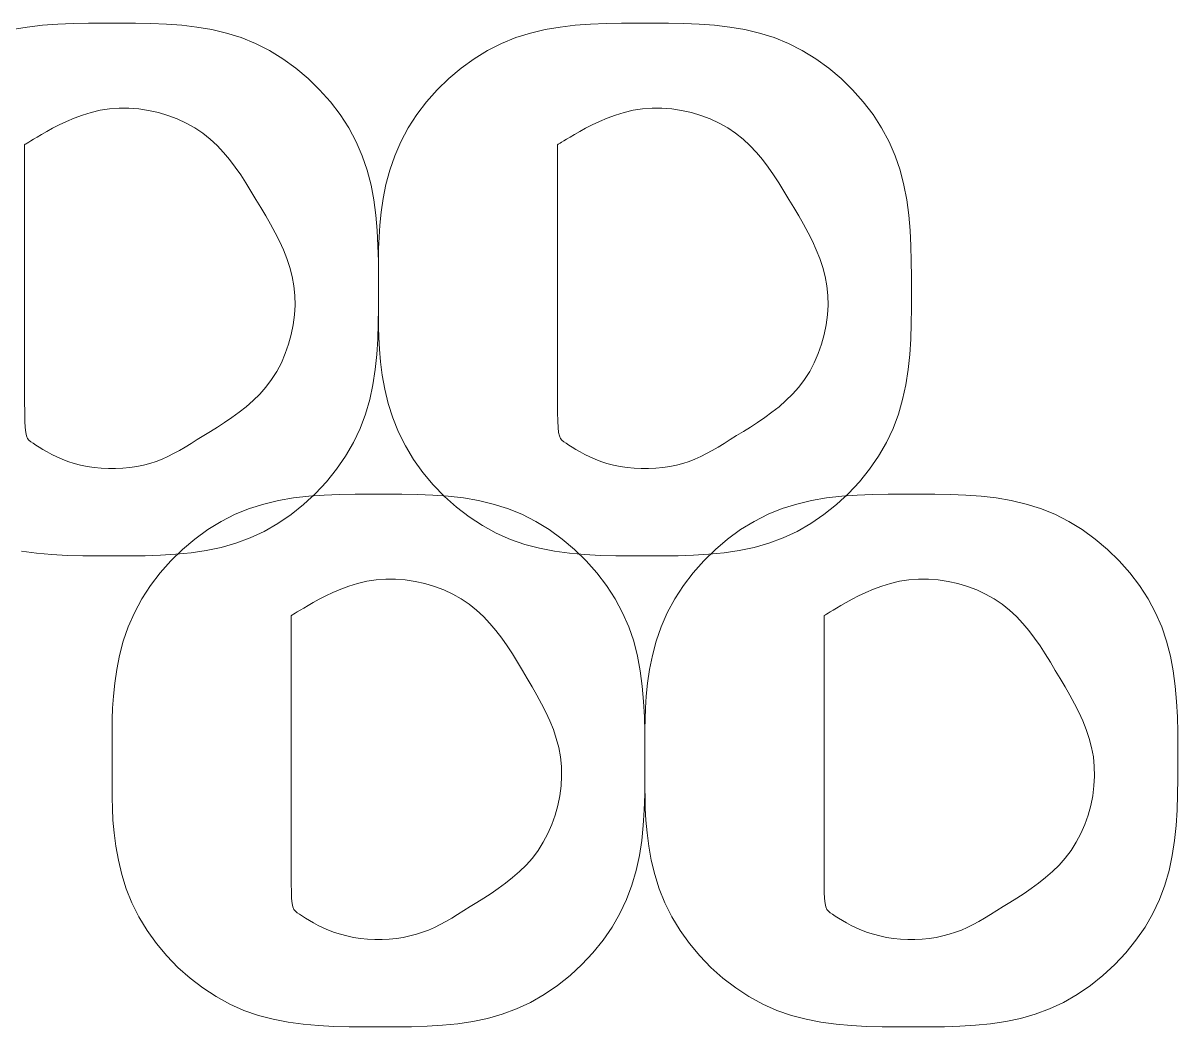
# Model space of a CAD drawing. Header units: millimetres. Extents: x -413 to -167, y -330 to -180.
# Drawn here: x -239.6 to -170.8, y -241.9 to -182.2 of the extents above; entities that cross this region are included whole.
import ezdxf

# ---------------------------------------------------------------- set-up
doc = ezdxf.new("R2010")
doc.units = ezdxf.units.MM
doc.layers.add('CUT', color=7, linetype='CONTINUOUS')
doc.layers.add('ENGRAVE', color=7, linetype='CONTINUOUS')

msp = doc.modelspace()

# ---------------------------------------------------------------- linework, layer by layer
at = {"layer": 'CUT', "color": 7, "linetype": 'CONTINUOUS', "lineweight": 0}
for p, q in [((-236.598, -182.192), (-237.518, -182.23)), ((-235.674, -182.175), (-236.598, -182.192)), ((-234.747, -182.17), (-235.674, -182.175)), ((-233.818, -182.17), (-234.747, -182.17)), ((-232.891, -182.175), (-233.818, -182.17)), ((-231.966, -182.192), (-232.891, -182.175)), ((-231.047, -182.23), (-231.966, -182.192)), ((-204.868, -182.192), (-205.787, -182.23)), ((-203.943, -182.175), (-204.868, -182.192)), ((-203.016, -182.17), (-203.943, -182.175)), ((-202.087, -182.17), (-203.016, -182.17)), ((-201.16, -182.175), (-202.087, -182.17)), ((-200.236, -182.192), (-201.16, -182.175)), ((-199.316, -182.23), (-200.236, -182.192)), ((-239.334, -182.404), (-240.227, -182.557)), ((-238.43, -182.298), (-239.334, -182.404)), ((-237.518, -182.23), (-238.43, -182.298)), ((-230.134, -182.298), (-231.047, -182.23)), ((-229.231, -182.404), (-230.134, -182.298)), ((-228.338, -182.557), (-229.231, -182.404)), ((-227.458, -182.764), (-228.338, -182.557)), ((-226.593, -183.035), (-227.458, -182.764)), ((-209.376, -182.764), (-210.241, -183.035)), ((-208.496, -182.557), (-209.376, -182.764)), ((-207.603, -182.404), (-208.496, -182.557)), ((-206.7, -182.298), (-207.603, -182.404)), ((-205.787, -182.23), (-206.7, -182.298)), ((-198.404, -182.298), (-199.316, -182.23)), ((-197.5, -182.404), (-198.404, -182.298)), ((-196.607, -182.557), (-197.5, -182.404)), ((-195.727, -182.764), (-196.607, -182.557)), ((-194.862, -183.035), (-195.727, -182.764)), ((-225.744, -183.377), (-226.593, -183.035)), ((-224.915, -183.797), (-225.744, -183.377)), ((-211.09, -183.377), (-211.919, -183.797)), ((-210.241, -183.035), (-211.09, -183.377)), ((-194.013, -183.377), (-194.862, -183.035)), ((-193.185, -183.797), (-194.013, -183.377)), ((-224.112, -184.29), (-224.915, -183.797)), ((-211.919, -183.797), (-212.722, -184.29)), ((-192.381, -184.29), (-193.185, -183.797)), ((-223.341, -184.849), (-224.112, -184.29)), ((-222.608, -185.468), (-223.341, -184.849)), ((-213.493, -184.849), (-214.226, -185.468)), ((-212.722, -184.29), (-213.493, -184.849)), ((-191.61, -184.849), (-192.381, -184.29)), ((-190.877, -185.468), (-191.61, -184.849)), ((-221.92, -186.141), (-222.608, -185.468)), ((-214.226, -185.468), (-214.914, -186.141)), ((-190.189, -186.141), (-190.877, -185.468)), ((-221.284, -186.86), (-221.92, -186.141)), ((-214.914, -186.141), (-215.55, -186.86)), ((-189.553, -186.86), (-190.189, -186.141)), ((-220.705, -187.62), (-221.284, -186.86)), ((-215.55, -186.86), (-216.129, -187.62)), ((-188.974, -187.62), (-189.553, -186.86)), ((-220.191, -188.414), (-220.705, -187.62)), ((-216.129, -187.62), (-216.643, -188.414)), ((-188.46, -188.414), (-188.974, -187.62)), ((-219.748, -189.236), (-220.191, -188.414)), ((-216.643, -188.414), (-217.086, -189.236)), ((-188.017, -189.236), (-188.46, -188.414)), ((-219.381, -190.078), (-219.748, -189.236)), ((-217.086, -189.236), (-217.453, -190.078)), ((-187.65, -190.078), (-188.017, -189.236)), ((-219.089, -190.938), (-219.381, -190.078)), ((-217.453, -190.078), (-217.745, -190.931)), ((-187.358, -190.938), (-187.65, -190.078)), ((-218.862, -191.814), (-219.089, -190.938)), ((-217.745, -190.931), (-217.972, -191.783)), ((-187.132, -191.814), (-187.358, -190.938)), ((-218.694, -192.703), (-218.862, -191.814)), ((-217.972, -191.783), (-218.14, -192.62)), ((-186.963, -192.703), (-187.132, -191.814)), ((-218.574, -193.604), (-218.694, -192.703)), ((-218.14, -192.62), (-218.26, -193.432)), ((-186.843, -193.604), (-186.963, -192.703)), ((-218.495, -194.514), (-218.574, -193.604)), ((-218.26, -193.432), (-218.339, -194.204)), ((-186.764, -194.514), (-186.843, -193.604)), ((-218.448, -195.431), (-218.495, -194.514)), ((-218.339, -194.204), (-218.386, -194.926)), ((-186.718, -195.431), (-186.764, -194.514)), ((-218.386, -194.926), (-218.409, -195.584)), ((-218.425, -196.354), (-218.448, -195.431)), ((-218.409, -195.584), (-218.416, -196.166)), ((-186.695, -196.354), (-186.718, -195.431)), ((-218.418, -197.281), (-218.425, -196.354)), ((-218.416, -196.166), (-218.417, -196.66)), ((-186.687, -197.281), (-186.695, -196.354)), ((-218.417, -198.209), (-218.418, -197.281)), ((-218.417, -196.66), (-218.417, -197.059)), ((-218.417, -197.059), (-218.417, -197.373)), ((-186.686, -198.209), (-186.687, -197.281)), ((-218.417, -197.373), (-218.417, -197.611)), ((-218.417, -197.611), (-218.417, -197.784)), ((-218.417, -197.784), (-218.417, -197.902)), ((-218.417, -197.902), (-218.417, -197.975)), ((-218.417, -197.975), (-218.417, -198.015)), ((-218.417, -198.015), (-218.417, -198.032)), ((-218.419, -199.137), (-218.417, -198.209)), ((-218.417, -198.032), (-218.417, -198.035)), ((-218.417, -198.035), (-218.417, -198.035)), ((-218.417, -198.035), (-218.417, -198.035)), ((-218.417, -198.035), (-218.417, -198.035)), ((-218.417, -198.035), (-218.417, -198.035)), ((-218.417, -198.035), (-218.417, -198.035)), ((-218.417, -198.035), (-218.417, -198.035)), ((-218.417, -198.035), (-218.417, -198.035)), ((-218.417, -198.035), (-218.417, -198.035)), ((-218.417, -198.035), (-218.417, -198.035)), ((-218.417, -198.035), (-218.417, -198.035)), ((-218.417, -198.035), (-218.417, -198.035)), ((-218.417, -198.035), (-218.417, -198.035)), ((-218.417, -198.035), (-218.417, -198.035)), ((-218.417, -198.035), (-218.417, -198.035)), ((-218.417, -198.035), (-218.417, -198.035)), ((-218.417, -198.035), (-218.417, -198.035)), ((-218.417, -198.035), (-218.417, -198.035)), ((-218.417, -198.035), (-218.417, -198.035)), ((-218.417, -198.035), (-218.417, -198.035)), ((-218.417, -198.035), (-218.417, -198.036)), ((-218.417, -198.036), (-218.417, -198.046)), ((-218.417, -198.046), (-218.417, -198.076)), ((-218.417, -198.076), (-218.417, -198.136)), ((-218.417, -198.136), (-218.417, -198.236)), ((-218.417, -198.236), (-218.417, -198.387)), ((-218.417, -198.387), (-218.417, -198.6)), ((-218.417, -198.6), (-218.417, -198.883)), ((-186.689, -199.137), (-186.686, -198.209)), ((-218.432, -200.063), (-218.419, -199.137)), ((-218.417, -198.883), (-218.417, -199.249)), ((-218.417, -199.249), (-218.417, -199.708)), ((-186.701, -200.063), (-186.689, -199.137)), ((-218.463, -200.984), (-218.432, -200.063)), ((-218.417, -199.708), (-218.413, -200.258)), ((-186.732, -200.984), (-186.701, -200.063)), ((-218.413, -200.258), (-218.397, -200.889)), ((-218.52, -201.899), (-218.463, -200.984)), ((-218.397, -200.889), (-218.36, -201.588)), ((-186.79, -201.899), (-186.732, -200.984)), ((-218.614, -202.805), (-218.52, -201.899)), ((-218.36, -201.588), (-218.294, -202.343)), ((-186.883, -202.805), (-186.79, -201.899)), ((-218.751, -203.702), (-218.614, -202.805)), ((-218.294, -202.343), (-218.191, -203.142)), ((-187.02, -203.702), (-186.883, -202.805)), ((-218.191, -203.142), (-218.041, -203.971)), ((-218.94, -204.586), (-218.751, -203.702)), ((-218.041, -203.971), (-217.838, -204.819)), ((-187.209, -204.586), (-187.02, -203.702)), ((-219.19, -205.456), (-218.94, -204.586)), ((-217.838, -204.819), (-217.571, -205.673)), ((-187.459, -205.456), (-187.209, -204.586)), ((-219.509, -206.31), (-219.19, -205.456)), ((-187.779, -206.31), (-187.459, -205.456)), ((-217.571, -205.673), (-217.233, -206.521)), ((-219.905, -207.146), (-219.509, -206.31)), ((-217.233, -206.521), (-216.818, -207.351)), ((-188.174, -207.146), (-187.779, -206.31)), ((-220.376, -207.958), (-219.905, -207.146)), ((-216.818, -207.351), (-216.33, -208.156)), ((-188.645, -207.958), (-188.174, -207.146)), ((-220.915, -208.74), (-220.376, -207.958)), ((-216.33, -208.156), (-215.774, -208.93)), ((-189.184, -208.74), (-188.645, -207.958)), ((-221.516, -209.485), (-220.915, -208.74)), ((-215.774, -208.93), (-215.159, -209.665)), ((-189.785, -209.485), (-189.184, -208.74)), ((-222.172, -210.188), (-221.516, -209.485)), ((-215.159, -209.665), (-214.49, -210.356)), ((-190.442, -210.188), (-189.785, -209.485)), ((-222.565, -210.344), (-223.469, -210.45)), ((-222.878, -210.841), (-222.172, -210.188)), ((-221.652, -210.276), (-222.565, -210.344)), ((-220.733, -210.238), (-221.652, -210.276)), ((-219.809, -210.22), (-220.733, -210.238)), ((-218.881, -210.216), (-219.809, -210.22)), ((-217.953, -210.216), (-218.881, -210.216)), ((-217.025, -210.22), (-217.953, -210.216)), ((-216.101, -210.238), (-217.025, -210.22)), ((-215.182, -210.276), (-216.101, -210.238)), ((-214.269, -210.344), (-215.182, -210.276)), ((-214.49, -210.356), (-213.773, -210.996)), ((-213.365, -210.45), (-214.269, -210.344)), ((-190.834, -210.344), (-191.738, -210.45)), ((-191.147, -210.841), (-190.442, -210.188)), ((-189.922, -210.276), (-190.834, -210.344)), ((-189.002, -210.238), (-189.922, -210.276)), ((-188.078, -210.22), (-189.002, -210.238)), ((-187.15, -210.216), (-188.078, -210.22)), ((-186.222, -210.216), (-187.15, -210.216)), ((-185.295, -210.22), (-186.222, -210.216)), ((-184.37, -210.238), (-185.295, -210.22)), ((-183.451, -210.276), (-184.37, -210.238)), ((-182.538, -210.344), (-183.451, -210.276)), ((-181.635, -210.45), (-182.538, -210.344)), ((-226.107, -211.081), (-226.955, -211.423)), ((-225.242, -210.81), (-226.107, -211.081)), ((-224.362, -210.602), (-225.242, -210.81)), ((-223.469, -210.45), (-224.362, -210.602)), ((-223.626, -211.438), (-222.878, -210.841)), ((-213.773, -210.996), (-213.015, -211.578)), ((-212.472, -210.602), (-213.365, -210.45)), ((-211.592, -210.81), (-212.472, -210.602)), ((-210.727, -211.081), (-211.592, -210.81)), ((-209.879, -211.423), (-210.727, -211.081)), ((-194.376, -211.081), (-195.225, -211.423)), ((-193.511, -210.81), (-194.376, -211.081)), ((-192.631, -210.602), (-193.511, -210.81)), ((-191.738, -210.45), (-192.631, -210.602)), ((-191.895, -211.438), (-191.147, -210.841)), ((-180.742, -210.602), (-181.635, -210.45)), ((-179.862, -210.81), (-180.742, -210.602)), ((-178.996, -211.081), (-179.862, -210.81)), ((-178.148, -211.423), (-178.996, -211.081)), ((-226.955, -211.423), (-227.784, -211.843)), ((-224.41, -211.973), (-223.626, -211.438)), ((-213.015, -211.578), (-212.223, -212.097)), ((-209.05, -211.843), (-209.879, -211.423)), ((-195.225, -211.423), (-196.053, -211.843)), ((-192.679, -211.973), (-191.895, -211.438)), ((-177.319, -211.843), (-178.148, -211.423)), ((-228.587, -212.336), (-229.359, -212.895)), ((-227.784, -211.843), (-228.587, -212.336)), ((-226.06, -212.831), (-225.223, -212.44)), ((-225.223, -212.44), (-224.41, -211.973)), ((-212.223, -212.097), (-211.403, -212.545)), ((-208.247, -212.336), (-209.05, -211.843)), ((-207.475, -212.895), (-208.247, -212.336)), ((-196.857, -212.336), (-197.628, -212.895)), ((-196.053, -211.843), (-196.857, -212.336)), ((-194.329, -212.831), (-193.493, -212.44)), ((-193.493, -212.44), (-192.679, -211.973)), ((-176.516, -212.336), (-177.319, -211.843)), ((-175.745, -212.895), (-176.516, -212.336)), ((-229.359, -212.895), (-230.091, -213.514)), ((-226.915, -213.145), (-226.06, -212.831)), ((-211.403, -212.545), (-210.562, -212.916)), ((-210.562, -212.916), (-209.703, -213.213)), ((-206.743, -213.514), (-207.475, -212.895)), ((-197.628, -212.895), (-198.361, -213.514)), ((-195.184, -213.145), (-194.329, -212.831)), ((-175.012, -213.514), (-175.745, -212.895)), ((-239.67, -213.615), (-238.77, -213.738)), ((-238.77, -213.738), (-237.861, -213.819)), ((-237.861, -213.819), (-236.944, -213.867)), ((-231.391, -213.858), (-230.476, -213.802)), ((-230.091, -213.514), (-230.779, -214.186)), ((-230.476, -213.802), (-229.568, -213.711)), ((-229.568, -213.711), (-228.671, -213.577)), ((-228.671, -213.577), (-227.786, -213.391)), ((-227.786, -213.391), (-226.915, -213.145)), ((-209.703, -213.213), (-208.828, -213.443)), ((-208.828, -213.443), (-207.94, -213.615)), ((-207.94, -213.615), (-207.04, -213.738)), ((-207.04, -213.738), (-206.13, -213.819)), ((-206.055, -214.186), (-206.743, -213.514)), ((-206.13, -213.819), (-205.213, -213.867)), ((-199.66, -213.858), (-198.745, -213.802)), ((-198.361, -213.514), (-199.049, -214.186)), ((-198.745, -213.802), (-197.838, -213.711)), ((-197.838, -213.711), (-196.94, -213.577)), ((-196.94, -213.577), (-196.055, -213.391)), ((-196.055, -213.391), (-195.184, -213.145)), ((-174.324, -214.186), (-175.012, -213.514)), ((-236.944, -213.867), (-236.021, -213.892)), ((-236.021, -213.892), (-235.095, -213.9)), ((-235.095, -213.9), (-234.166, -213.901)), ((-234.166, -213.901), (-233.238, -213.899)), ((-233.238, -213.899), (-232.313, -213.887)), ((-232.313, -213.887), (-231.391, -213.858)), ((-230.779, -214.186), (-231.416, -214.906)), ((-205.418, -214.906), (-206.055, -214.186)), ((-205.213, -213.867), (-204.29, -213.892)), ((-204.29, -213.892), (-203.364, -213.9)), ((-203.364, -213.9), (-202.436, -213.901)), ((-202.436, -213.901), (-201.508, -213.899)), ((-201.508, -213.899), (-200.582, -213.887)), ((-200.582, -213.887), (-199.66, -213.858)), ((-199.049, -214.186), (-199.685, -214.906)), ((-173.688, -214.906), (-174.324, -214.186)), ((-231.416, -214.906), (-231.994, -215.666)), ((-204.84, -215.666), (-205.418, -214.906)), ((-199.685, -214.906), (-200.264, -215.666)), ((-173.109, -215.666), (-173.688, -214.906)), ((-231.994, -215.666), (-232.508, -216.46)), ((-204.326, -216.46), (-204.84, -215.666)), ((-200.264, -215.666), (-200.778, -216.46)), ((-172.595, -216.46), (-173.109, -215.666)), ((-232.508, -216.46), (-232.952, -217.281)), ((-203.882, -217.281), (-204.326, -216.46)), ((-200.778, -216.46), (-201.221, -217.281)), ((-172.151, -217.281), (-172.595, -216.46)), ((-232.952, -217.281), (-233.318, -218.124)), ((-203.516, -218.124), (-203.882, -217.281)), ((-201.221, -217.281), (-201.588, -218.124)), ((-171.785, -218.124), (-172.151, -217.281)), ((-233.318, -218.124), (-233.611, -218.977)), ((-203.223, -218.984), (-203.516, -218.124)), ((-201.588, -218.124), (-201.88, -218.977)), ((-171.493, -218.984), (-171.785, -218.124)), ((-233.611, -218.977), (-233.837, -219.828)), ((-202.997, -219.86), (-203.223, -218.984)), ((-201.88, -218.977), (-202.106, -219.828)), ((-171.266, -219.86), (-171.493, -218.984)), ((-233.837, -219.828), (-234.006, -220.666)), ((-202.828, -220.749), (-202.997, -219.86)), ((-202.106, -219.828), (-202.275, -220.666)), ((-171.098, -220.749), (-171.266, -219.86)), ((-234.006, -220.666), (-234.125, -221.477)), ((-202.275, -220.666), (-202.395, -221.477)), ((-202.709, -221.649), (-202.828, -220.749)), ((-170.978, -221.649), (-171.098, -220.749)), ((-234.125, -221.477), (-234.204, -222.25)), ((-202.63, -222.559), (-202.709, -221.649)), ((-202.395, -221.477), (-202.474, -222.25)), ((-170.899, -222.559), (-170.978, -221.649)), ((-234.204, -222.25), (-234.251, -222.972)), ((-202.583, -223.477), (-202.63, -222.559)), ((-202.474, -222.25), (-202.52, -222.972)), ((-170.852, -223.477), (-170.899, -222.559)), ((-234.251, -222.972), (-234.274, -223.63)), ((-202.52, -222.972), (-202.543, -223.63)), ((-234.274, -223.63), (-234.282, -224.212)), ((-202.56, -224.4), (-202.583, -223.477)), ((-202.543, -223.63), (-202.551, -224.212)), ((-170.829, -224.4), (-170.852, -223.477)), ((-234.282, -224.212), (-234.282, -224.706)), ((-234.282, -224.706), (-234.282, -225.105)), ((-202.552, -225.327), (-202.56, -224.4)), ((-202.551, -224.212), (-202.552, -224.706)), ((-202.552, -224.706), (-202.552, -225.105)), ((-170.822, -225.327), (-170.829, -224.4)), ((-234.282, -225.105), (-234.282, -225.419)), ((-234.282, -225.419), (-234.282, -225.657)), ((-202.552, -225.105), (-202.552, -225.419)), ((-202.552, -226.255), (-202.552, -225.327)), ((-202.552, -225.419), (-202.552, -225.657)), ((-170.821, -226.255), (-170.822, -225.327)), ((-234.282, -225.657), (-234.282, -225.829)), ((-234.282, -225.829), (-234.282, -225.947)), ((-234.282, -225.947), (-234.282, -226.021)), ((-234.282, -226.021), (-234.282, -226.061)), ((-234.282, -226.061), (-234.282, -226.077)), ((-234.282, -226.077), (-234.282, -226.081)), ((-234.282, -226.081), (-234.282, -226.081)), ((-234.282, -226.081), (-234.282, -226.081)), ((-234.282, -226.081), (-234.282, -226.081)), ((-234.282, -226.081), (-234.282, -226.081)), ((-234.282, -226.081), (-234.282, -226.081)), ((-234.282, -226.081), (-234.282, -226.081)), ((-234.282, -226.081), (-234.282, -226.081)), ((-234.282, -226.081), (-234.282, -226.081)), ((-234.282, -226.081), (-234.282, -226.081)), ((-234.282, -226.081), (-234.282, -226.081)), ((-234.282, -226.081), (-234.282, -226.081)), ((-234.282, -226.081), (-234.282, -226.081)), ((-234.282, -226.081), (-234.282, -226.081)), ((-234.282, -226.081), (-234.282, -226.081)), ((-234.282, -226.081), (-234.282, -226.081)), ((-234.282, -226.081), (-234.282, -226.081)), ((-234.282, -226.081), (-234.282, -226.081)), ((-234.282, -226.081), (-234.282, -226.081)), ((-234.282, -226.081), (-234.282, -226.081)), ((-234.282, -226.081), (-234.282, -226.082)), ((-234.282, -226.082), (-234.282, -226.092)), ((-234.282, -226.092), (-234.282, -226.122)), ((-234.282, -226.122), (-234.282, -226.182)), ((-234.282, -226.182), (-234.282, -226.282)), ((-202.552, -225.657), (-202.552, -225.829)), ((-202.552, -225.829), (-202.552, -225.947)), ((-202.552, -225.947), (-202.552, -226.021)), ((-202.552, -226.021), (-202.552, -226.061)), ((-202.552, -226.061), (-202.552, -226.077)), ((-202.552, -226.077), (-202.552, -226.081)), ((-202.552, -226.081), (-202.552, -226.081)), ((-202.552, -226.081), (-202.552, -226.081)), ((-202.552, -226.081), (-202.552, -226.081)), ((-202.552, -226.081), (-202.552, -226.081)), ((-202.552, -226.081), (-202.552, -226.081)), ((-202.552, -226.081), (-202.552, -226.081)), ((-202.552, -226.081), (-202.552, -226.081)), ((-202.552, -226.081), (-202.552, -226.081)), ((-202.552, -226.081), (-202.552, -226.081)), ((-202.552, -226.081), (-202.552, -226.081)), ((-202.552, -226.081), (-202.552, -226.081)), ((-202.552, -226.081), (-202.552, -226.081)), ((-202.552, -226.081), (-202.552, -226.081)), ((-202.552, -226.081), (-202.552, -226.081)), ((-202.552, -226.081), (-202.552, -226.081)), ((-202.552, -226.081), (-202.552, -226.081)), ((-202.552, -226.081), (-202.552, -226.081)), ((-202.552, -226.081), (-202.552, -226.081)), ((-202.552, -226.081), (-202.552, -226.081)), ((-202.552, -226.081), (-202.552, -226.082)), ((-202.552, -226.082), (-202.552, -226.092)), ((-202.552, -226.092), (-202.552, -226.122)), ((-202.552, -226.122), (-202.552, -226.182)), ((-202.552, -226.182), (-202.552, -226.282)), ((-234.282, -226.282), (-234.282, -226.433)), ((-234.282, -226.433), (-234.282, -226.645)), ((-234.282, -226.645), (-234.282, -226.929)), ((-202.554, -227.183), (-202.552, -226.255)), ((-202.552, -226.282), (-202.552, -226.433)), ((-202.552, -226.433), (-202.552, -226.645)), ((-202.552, -226.645), (-202.552, -226.929)), ((-170.823, -227.183), (-170.821, -226.255)), ((-234.282, -226.929), (-234.282, -227.295)), ((-234.282, -227.295), (-234.282, -227.754)), ((-202.566, -228.108), (-202.554, -227.183)), ((-202.552, -226.929), (-202.552, -227.295)), ((-202.552, -227.295), (-202.552, -227.754)), ((-170.836, -228.108), (-170.823, -227.183)), ((-234.282, -227.754), (-234.278, -228.304)), ((-202.597, -229.03), (-202.566, -228.108)), ((-202.552, -227.754), (-202.547, -228.304)), ((-170.867, -229.03), (-170.836, -228.108)), ((-234.278, -228.304), (-234.262, -228.935)), ((-234.262, -228.935), (-234.225, -229.634)), ((-202.547, -228.304), (-202.531, -228.935)), ((-202.531, -228.935), (-202.494, -229.634)), ((-234.225, -229.634), (-234.159, -230.389)), ((-202.655, -229.945), (-202.597, -229.03)), ((-202.494, -229.634), (-202.429, -230.389)), ((-170.924, -229.945), (-170.867, -229.03)), ((-202.748, -230.851), (-202.655, -229.945)), ((-171.018, -230.851), (-170.924, -229.945)), ((-234.159, -230.389), (-234.056, -231.188)), ((-202.885, -231.748), (-202.748, -230.851)), ((-202.429, -230.389), (-202.325, -231.188)), ((-171.155, -231.748), (-171.018, -230.851)), ((-234.056, -231.188), (-233.907, -232.017)), ((-202.325, -231.188), (-202.176, -232.017)), ((-233.907, -232.017), (-233.703, -232.865)), ((-203.075, -232.632), (-202.885, -231.748)), ((-202.176, -232.017), (-201.972, -232.865)), ((-171.344, -232.632), (-171.155, -231.748)), ((-233.703, -232.865), (-233.436, -233.719)), ((-203.325, -233.502), (-203.075, -232.632)), ((-201.972, -232.865), (-201.706, -233.719)), ((-171.594, -233.502), (-171.344, -232.632)), ((-233.436, -233.719), (-233.098, -234.567)), ((-203.644, -234.356), (-203.325, -233.502)), ((-201.706, -233.719), (-201.368, -234.567)), ((-171.913, -234.356), (-171.594, -233.502)), ((-204.04, -235.191), (-203.644, -234.356)), ((-172.309, -235.191), (-171.913, -234.356)), ((-233.098, -234.567), (-232.683, -235.397)), ((-201.368, -234.567), (-200.953, -235.397)), ((-232.683, -235.397), (-232.195, -236.202)), ((-204.51, -236.003), (-204.04, -235.191)), ((-200.953, -235.397), (-200.464, -236.202)), ((-172.78, -236.003), (-172.309, -235.191)), ((-232.195, -236.202), (-231.64, -236.975)), ((-205.049, -236.785), (-204.51, -236.003)), ((-200.464, -236.202), (-199.909, -236.975)), ((-173.319, -236.785), (-172.78, -236.003)), ((-231.64, -236.975), (-231.024, -237.711)), ((-205.651, -237.531), (-205.049, -236.785)), ((-199.909, -236.975), (-199.294, -237.711)), ((-173.92, -237.531), (-173.319, -236.785)), ((-231.024, -237.711), (-230.355, -238.402)), ((-206.307, -238.234), (-205.651, -237.531)), ((-199.294, -237.711), (-198.624, -238.402)), ((-174.576, -238.234), (-173.92, -237.531)), ((-230.355, -238.402), (-229.638, -239.042)), ((-207.013, -238.887), (-206.307, -238.234)), ((-198.624, -238.402), (-197.907, -239.042)), ((-175.282, -238.887), (-174.576, -238.234)), ((-229.638, -239.042), (-228.881, -239.624)), ((-207.761, -239.484), (-207.013, -238.887)), ((-197.907, -239.042), (-197.15, -239.624)), ((-176.03, -239.484), (-175.282, -238.887)), ((-228.881, -239.624), (-228.089, -240.143)), ((-208.545, -240.019), (-207.761, -239.484)), ((-197.15, -239.624), (-196.358, -240.143)), ((-176.814, -240.019), (-176.03, -239.484)), ((-228.089, -240.143), (-227.269, -240.591)), ((-227.269, -240.591), (-226.427, -240.962)), ((-210.195, -240.876), (-209.358, -240.486)), ((-209.358, -240.486), (-208.545, -240.019)), ((-196.358, -240.143), (-195.538, -240.591)), ((-195.538, -240.591), (-194.696, -240.962)), ((-178.464, -240.876), (-177.627, -240.486)), ((-177.627, -240.486), (-176.814, -240.019)), ((-226.427, -240.962), (-225.568, -241.259)), ((-225.568, -241.259), (-224.693, -241.489)), ((-211.921, -241.437), (-211.05, -241.191)), ((-211.05, -241.191), (-210.195, -240.876)), ((-194.696, -240.962), (-193.837, -241.259)), ((-193.837, -241.259), (-192.962, -241.489)), ((-180.19, -241.437), (-179.319, -241.191)), ((-179.319, -241.191), (-178.464, -240.876)), ((-224.693, -241.489), (-223.805, -241.661)), ((-223.805, -241.661), (-222.905, -241.783)), ((-222.905, -241.783), (-221.996, -241.865)), ((-221.996, -241.865), (-221.078, -241.913)), ((-221.078, -241.913), (-220.156, -241.937)), ((-220.156, -241.937), (-219.229, -241.946)), ((-219.229, -241.946), (-218.301, -241.947)), ((-218.301, -241.947), (-217.373, -241.945)), ((-217.373, -241.945), (-216.447, -241.933)), ((-216.447, -241.933), (-215.526, -241.904)), ((-215.526, -241.904), (-214.61, -241.848)), ((-214.61, -241.848), (-213.703, -241.757)), ((-213.703, -241.757), (-212.806, -241.623)), ((-212.806, -241.623), (-211.921, -241.437)), ((-192.962, -241.489), (-192.074, -241.661)), ((-192.074, -241.661), (-191.174, -241.783)), ((-191.174, -241.783), (-190.265, -241.865)), ((-190.265, -241.865), (-189.348, -241.913)), ((-189.348, -241.913), (-188.425, -241.937)), ((-188.425, -241.937), (-187.498, -241.946)), ((-187.498, -241.946), (-186.57, -241.947)), ((-186.57, -241.947), (-185.642, -241.945)), ((-185.642, -241.945), (-184.716, -241.933)), ((-184.716, -241.933), (-183.795, -241.904)), ((-183.795, -241.904), (-182.88, -241.848)), ((-182.88, -241.848), (-181.972, -241.757)), ((-181.972, -241.757), (-181.075, -241.623)), ((-181.075, -241.623), (-180.19, -241.437))]:
    msp.add_line(p, q, dxfattribs=at)
at = {"layer": 'ENGRAVE', "color": 7, "linetype": 'CONTINUOUS', "lineweight": 0}
for p, q in [((-236.534, -187.828), (-236.043, -187.647)), ((-236.043, -187.647), (-235.525, -187.489)), ((-235.525, -187.489), (-234.986, -187.362)), ((-234.986, -187.362), (-234.428, -187.274)), ((-234.428, -187.274), (-233.856, -187.231)), ((-233.856, -187.231), (-233.274, -187.234)), ((-233.274, -187.234), (-232.687, -187.28)), ((-232.687, -187.28), (-232.101, -187.369)), ((-232.101, -187.369), (-231.52, -187.5)), ((-231.52, -187.5), (-230.951, -187.671)), ((-230.951, -187.671), (-230.397, -187.88)), ((-204.803, -187.828), (-204.312, -187.647)), ((-204.312, -187.647), (-203.795, -187.489)), ((-203.795, -187.489), (-203.255, -187.362)), ((-203.255, -187.362), (-202.697, -187.274)), ((-202.697, -187.274), (-202.125, -187.231)), ((-202.125, -187.231), (-201.543, -187.234)), ((-201.543, -187.234), (-200.956, -187.28)), ((-200.956, -187.28), (-200.37, -187.369)), ((-200.37, -187.369), (-199.79, -187.5)), ((-199.79, -187.5), (-199.22, -187.671)), ((-199.22, -187.671), (-198.666, -187.88)), ((-237.817, -188.431), (-237.425, -188.228)), ((-237.425, -188.228), (-236.996, -188.024)), ((-236.996, -188.024), (-236.534, -187.828)), ((-230.397, -187.88), (-229.864, -188.127)), ((-229.864, -188.127), (-229.358, -188.411)), ((-206.086, -188.431), (-205.694, -188.228)), ((-205.694, -188.228), (-205.265, -188.024)), ((-205.265, -188.024), (-204.803, -187.828)), ((-198.666, -187.88), (-198.133, -188.127)), ((-198.133, -188.127), (-197.627, -188.411)), ((-238.948, -189.085), (-238.737, -188.959)), ((-238.737, -188.959), (-238.477, -188.804)), ((-238.477, -188.804), (-238.169, -188.626)), ((-238.169, -188.626), (-237.817, -188.431)), ((-229.358, -188.411), (-228.882, -188.729)), ((-228.882, -188.729), (-228.441, -189.08)), ((-207.217, -189.085), (-207.006, -188.959)), ((-207.006, -188.959), (-206.746, -188.804)), ((-206.746, -188.804), (-206.438, -188.626)), ((-206.438, -188.626), (-206.086, -188.431)), ((-197.627, -188.411), (-197.152, -188.729)), ((-197.152, -188.729), (-196.71, -189.08)), ((-239.484, -189.404), (-239.481, -189.402)), ((-239.484, -189.414), (-239.484, -189.404)), ((-239.484, -189.404), (-239.484, -189.404)), ((-239.484, -189.451), (-239.484, -189.414)), ((-239.484, -189.534), (-239.484, -189.451)), ((-239.484, -189.681), (-239.484, -189.534)), ((-239.484, -189.912), (-239.484, -189.681)), ((-239.481, -189.402), (-239.47, -189.396)), ((-239.47, -189.396), (-239.446, -189.381)), ((-239.446, -189.381), (-239.404, -189.356)), ((-239.404, -189.356), (-239.338, -189.317)), ((-239.338, -189.317), (-239.244, -189.261)), ((-239.244, -189.261), (-239.115, -189.184)), ((-239.115, -189.184), (-238.948, -189.085)), ((-228.441, -189.08), (-228.03, -189.461)), ((-228.03, -189.461), (-227.647, -189.869)), ((-207.754, -189.404), (-207.751, -189.402)), ((-207.754, -189.414), (-207.754, -189.404)), ((-207.754, -189.404), (-207.754, -189.404)), ((-207.754, -189.451), (-207.754, -189.414)), ((-207.754, -189.534), (-207.754, -189.451)), ((-207.754, -189.681), (-207.754, -189.534)), ((-207.754, -189.912), (-207.754, -189.681)), ((-207.751, -189.402), (-207.74, -189.396)), ((-207.74, -189.396), (-207.716, -189.381)), ((-207.716, -189.381), (-207.673, -189.356)), ((-207.673, -189.356), (-207.607, -189.317)), ((-207.607, -189.317), (-207.513, -189.261)), ((-207.513, -189.261), (-207.385, -189.184)), ((-207.385, -189.184), (-207.217, -189.085)), ((-196.71, -189.08), (-196.3, -189.461)), ((-196.3, -189.461), (-195.916, -189.869)), ((-239.484, -190.246), (-239.484, -189.912)), ((-239.484, -190.7), (-239.484, -190.246)), ((-227.647, -189.869), (-227.287, -190.299)), ((-227.287, -190.299), (-226.947, -190.748)), ((-207.754, -190.246), (-207.754, -189.912)), ((-207.754, -190.7), (-207.754, -190.246)), ((-195.916, -189.869), (-195.556, -190.299)), ((-195.556, -190.299), (-195.216, -190.748)), ((-239.484, -191.295), (-239.484, -190.7)), ((-226.947, -190.748), (-226.623, -191.213)), ((-207.754, -191.295), (-207.754, -190.7)), ((-195.216, -190.748), (-194.893, -191.213)), ((-239.484, -192.047), (-239.484, -191.295)), ((-226.623, -191.213), (-226.313, -191.69)), ((-226.313, -191.69), (-226.011, -192.176)), ((-207.754, -192.047), (-207.754, -191.295)), ((-194.893, -191.213), (-194.582, -191.69)), ((-194.582, -191.69), (-194.28, -192.176)), ((-239.484, -192.974), (-239.484, -192.047)), ((-226.011, -192.176), (-225.715, -192.668)), ((-207.754, -192.974), (-207.754, -192.047)), ((-194.28, -192.176), (-193.984, -192.668)), ((-239.484, -194.057), (-239.484, -192.974)), ((-225.715, -192.668), (-225.421, -193.161)), ((-225.421, -193.161), (-225.13, -193.655)), ((-207.754, -194.057), (-207.754, -192.974)), ((-193.984, -192.668), (-193.69, -193.161)), ((-193.69, -193.161), (-193.399, -193.655)), ((-225.13, -193.655), (-224.845, -194.152)), ((-193.399, -193.655), (-193.114, -194.152)), ((-239.484, -195.26), (-239.484, -194.057)), ((-224.845, -194.152), (-224.572, -194.652)), ((-207.754, -195.26), (-207.754, -194.057)), ((-193.114, -194.152), (-192.842, -194.652)), ((-239.484, -196.545), (-239.484, -195.26)), ((-224.572, -194.652), (-224.316, -195.157)), ((-224.316, -195.157), (-224.081, -195.67)), ((-207.754, -196.545), (-207.754, -195.26)), ((-192.842, -194.652), (-192.585, -195.157)), ((-192.585, -195.157), (-192.35, -195.67)), ((-224.081, -195.67), (-223.872, -196.19)), ((-192.35, -195.67), (-192.142, -196.19)), ((-239.484, -197.875), (-239.484, -196.545)), ((-223.872, -196.19), (-223.694, -196.72)), ((-207.754, -197.875), (-207.754, -196.545)), ((-192.142, -196.19), (-191.964, -196.72)), ((-223.694, -196.72), (-223.552, -197.262)), ((-223.552, -197.262), (-223.45, -197.816)), ((-191.964, -196.72), (-191.821, -197.262)), ((-191.821, -197.262), (-191.719, -197.816)), ((-239.484, -199.212), (-239.484, -197.875)), ((-223.45, -197.816), (-223.393, -198.385)), ((-207.754, -199.212), (-207.754, -197.875)), ((-191.719, -197.816), (-191.662, -198.385)), ((-223.393, -198.385), (-223.381, -198.965)), ((-191.662, -198.385), (-191.651, -198.965)), ((-239.484, -200.518), (-239.484, -199.212)), ((-223.381, -198.965), (-223.414, -199.55)), ((-207.754, -200.518), (-207.754, -199.212)), ((-191.651, -198.965), (-191.684, -199.55)), ((-223.414, -199.55), (-223.491, -200.137)), ((-191.684, -199.55), (-191.76, -200.137)), ((-239.484, -201.757), (-239.484, -200.518)), ((-223.609, -200.72), (-223.767, -201.294)), ((-223.491, -200.137), (-223.609, -200.72)), ((-207.754, -201.757), (-207.754, -200.518)), ((-191.878, -200.72), (-192.036, -201.294)), ((-191.76, -200.137), (-191.878, -200.72)), ((-223.767, -201.294), (-223.965, -201.853)), ((-192.036, -201.294), (-192.234, -201.853)), ((-239.484, -202.891), (-239.484, -201.757)), ((-223.965, -201.853), (-224.201, -202.392)), ((-207.754, -202.891), (-207.754, -201.757)), ((-192.234, -201.853), (-192.47, -202.392)), ((-224.201, -202.392), (-224.473, -202.908)), ((-192.47, -202.392), (-192.742, -202.908)), ((-239.484, -203.882), (-239.484, -202.891)), ((-224.781, -203.393), (-225.122, -203.844)), ((-224.473, -202.908), (-224.781, -203.393)), ((-207.754, -203.882), (-207.754, -202.891)), ((-193.05, -203.393), (-193.391, -203.844)), ((-192.742, -202.908), (-193.05, -203.393)), ((-239.484, -204.701), (-239.484, -203.882)), ((-225.122, -203.844), (-225.492, -204.263)), ((-207.753, -204.701), (-207.754, -203.882)), ((-193.391, -203.844), (-193.762, -204.263)), ((-239.481, -205.356), (-239.484, -204.701)), ((-225.886, -204.651), (-226.297, -205.012)), ((-225.492, -204.263), (-225.886, -204.651)), ((-207.75, -205.356), (-207.753, -204.701)), ((-194.155, -204.651), (-194.566, -205.012)), ((-193.762, -204.263), (-194.155, -204.651)), ((-239.472, -205.868), (-239.481, -205.356)), ((-226.72, -205.347), (-227.15, -205.66)), ((-226.297, -205.012), (-226.72, -205.347)), ((-207.741, -205.868), (-207.75, -205.356)), ((-194.989, -205.347), (-195.419, -205.66)), ((-194.566, -205.012), (-194.989, -205.347)), ((-239.453, -206.258), (-239.472, -205.868)), ((-239.423, -206.546), (-239.453, -206.258)), ((-228.007, -206.229), (-228.423, -206.489)), ((-227.58, -205.953), (-228.007, -206.229)), ((-227.15, -205.66), (-227.58, -205.953)), ((-207.723, -206.258), (-207.741, -205.868)), ((-207.692, -206.546), (-207.723, -206.258)), ((-196.276, -206.229), (-196.692, -206.489)), ((-195.85, -205.953), (-196.276, -206.229)), ((-195.419, -205.66), (-195.85, -205.953)), ((-239.377, -206.754), (-239.423, -206.546)), ((-239.314, -206.902), (-239.377, -206.754)), ((-239.228, -207.011), (-239.314, -206.902)), ((-228.823, -206.738), (-229.205, -206.975)), ((-228.423, -206.489), (-228.823, -206.738)), ((-207.647, -206.754), (-207.692, -206.546)), ((-207.583, -206.902), (-207.647, -206.754)), ((-207.498, -207.011), (-207.583, -206.902)), ((-197.093, -206.738), (-197.474, -206.975)), ((-196.692, -206.489), (-197.093, -206.738)), ((-239.119, -207.101), (-239.228, -207.011)), ((-238.982, -207.194), (-239.119, -207.101)), ((-238.815, -207.304), (-238.982, -207.194)), ((-238.619, -207.429), (-238.815, -207.304)), ((-238.396, -207.565), (-238.619, -207.429)), ((-238.146, -207.708), (-238.396, -207.565)), ((-230.272, -207.617), (-230.614, -207.804)), ((-229.925, -207.416), (-230.272, -207.617)), ((-229.571, -207.202), (-229.925, -207.416)), ((-229.205, -206.975), (-229.571, -207.202)), ((-207.388, -207.101), (-207.498, -207.011)), ((-207.251, -207.194), (-207.388, -207.101)), ((-207.084, -207.304), (-207.251, -207.194)), ((-206.888, -207.429), (-207.084, -207.304)), ((-206.665, -207.565), (-206.888, -207.429)), ((-206.416, -207.708), (-206.665, -207.565)), ((-198.541, -207.617), (-198.884, -207.804)), ((-198.195, -207.416), (-198.541, -207.617)), ((-197.84, -207.202), (-198.195, -207.416)), ((-197.474, -206.975), (-197.84, -207.202)), ((-237.872, -207.854), (-238.146, -207.708)), ((-237.573, -207.999), (-237.872, -207.854)), ((-237.252, -208.139), (-237.573, -207.999)), ((-236.908, -208.27), (-237.252, -208.139)), ((-236.545, -208.387), (-236.908, -208.27)), ((-231.659, -208.268), (-232.026, -208.387)), ((-231.304, -208.13), (-231.659, -208.268)), ((-230.957, -207.975), (-231.304, -208.13)), ((-230.614, -207.804), (-230.957, -207.975)), ((-206.141, -207.854), (-206.416, -207.708)), ((-205.842, -207.999), (-206.141, -207.854)), ((-205.521, -208.139), (-205.842, -207.999)), ((-205.178, -208.27), (-205.521, -208.139)), ((-204.814, -208.387), (-205.178, -208.27)), ((-199.928, -208.268), (-200.295, -208.387)), ((-199.573, -208.13), (-199.928, -208.268)), ((-199.226, -207.975), (-199.573, -208.13)), ((-198.884, -207.804), (-199.226, -207.975)), ((-236.162, -208.487), (-236.545, -208.387)), ((-235.763, -208.567), (-236.162, -208.487)), ((-235.35, -208.627), (-235.763, -208.567)), ((-234.928, -208.667), (-235.35, -208.627)), ((-234.5, -208.687), (-234.928, -208.667)), ((-234.071, -208.687), (-234.5, -208.687)), ((-233.643, -208.667), (-234.071, -208.687)), ((-233.221, -208.627), (-233.643, -208.667)), ((-232.808, -208.567), (-233.221, -208.627)), ((-232.408, -208.487), (-232.808, -208.567)), ((-232.026, -208.387), (-232.408, -208.487)), ((-204.432, -208.487), (-204.814, -208.387)), ((-204.032, -208.567), (-204.432, -208.487)), ((-203.62, -208.627), (-204.032, -208.567)), ((-203.197, -208.667), (-203.62, -208.627)), ((-202.77, -208.687), (-203.197, -208.667)), ((-202.34, -208.687), (-202.77, -208.687)), ((-201.912, -208.667), (-202.34, -208.687)), ((-201.49, -208.627), (-201.912, -208.667)), ((-201.077, -208.567), (-201.49, -208.627)), ((-200.678, -208.487), (-201.077, -208.567)), ((-200.295, -208.387), (-200.678, -208.487)), ((-221.131, -216.07), (-220.669, -215.874)), ((-220.669, -215.874), (-220.177, -215.693)), ((-220.177, -215.693), (-219.66, -215.535)), ((-219.66, -215.535), (-219.121, -215.408)), ((-219.121, -215.408), (-218.563, -215.32)), ((-218.563, -215.32), (-217.99, -215.277)), ((-217.99, -215.277), (-217.408, -215.279)), ((-217.408, -215.279), (-216.822, -215.326)), ((-216.822, -215.326), (-216.235, -215.415)), ((-216.235, -215.415), (-215.655, -215.546)), ((-215.655, -215.546), (-215.085, -215.716)), ((-215.085, -215.716), (-214.532, -215.926)), ((-189.4, -216.07), (-188.938, -215.874)), ((-188.938, -215.874), (-188.447, -215.693)), ((-188.447, -215.693), (-187.929, -215.535)), ((-187.929, -215.535), (-187.39, -215.408)), ((-187.39, -215.408), (-186.832, -215.32)), ((-186.832, -215.32), (-186.26, -215.277)), ((-186.26, -215.277), (-185.678, -215.279)), ((-185.678, -215.279), (-185.091, -215.326)), ((-185.091, -215.326), (-184.505, -215.415)), ((-184.505, -215.415), (-183.924, -215.546)), ((-183.924, -215.546), (-183.355, -215.716)), ((-183.355, -215.716), (-182.801, -215.926)), ((-222.304, -216.671), (-221.952, -216.477)), ((-221.952, -216.477), (-221.56, -216.274)), ((-221.56, -216.274), (-221.131, -216.07)), ((-214.532, -215.926), (-213.999, -216.173)), ((-213.999, -216.173), (-213.492, -216.457)), ((-213.492, -216.457), (-213.017, -216.775)), ((-190.573, -216.671), (-190.221, -216.477)), ((-190.221, -216.477), (-189.829, -216.274)), ((-189.829, -216.274), (-189.4, -216.07)), ((-182.801, -215.926), (-182.268, -216.173)), ((-182.268, -216.173), (-181.762, -216.457)), ((-181.762, -216.457), (-181.286, -216.775)), ((-223.378, -217.306), (-223.25, -217.23)), ((-223.25, -217.23), (-223.083, -217.13)), ((-223.083, -217.13), (-222.871, -217.004)), ((-222.871, -217.004), (-222.611, -216.85)), ((-222.611, -216.85), (-222.304, -216.671)), ((-213.017, -216.775), (-212.576, -217.126)), ((-212.576, -217.126), (-212.165, -217.507)), ((-191.648, -217.306), (-191.519, -217.23)), ((-191.519, -217.23), (-191.352, -217.13)), ((-191.352, -217.13), (-191.141, -217.004)), ((-191.141, -217.004), (-190.881, -216.85)), ((-190.881, -216.85), (-190.573, -216.671)), ((-181.286, -216.775), (-180.845, -217.126)), ((-180.845, -217.126), (-180.434, -217.507)), ((-223.619, -217.45), (-223.616, -217.448)), ((-223.619, -217.46), (-223.619, -217.45)), ((-223.619, -217.45), (-223.619, -217.45)), ((-223.619, -217.496), (-223.619, -217.46)), ((-223.619, -217.579), (-223.619, -217.496)), ((-223.619, -217.727), (-223.619, -217.579)), ((-223.619, -217.958), (-223.619, -217.727)), ((-223.616, -217.448), (-223.605, -217.442)), ((-223.605, -217.442), (-223.581, -217.427)), ((-223.581, -217.427), (-223.539, -217.402)), ((-223.539, -217.402), (-223.473, -217.363)), ((-223.473, -217.363), (-223.378, -217.306)), ((-212.165, -217.507), (-211.781, -217.915)), ((-211.781, -217.915), (-211.422, -218.345)), ((-191.888, -217.45), (-191.885, -217.448)), ((-191.888, -217.46), (-191.888, -217.45)), ((-191.888, -217.45), (-191.888, -217.45)), ((-191.888, -217.496), (-191.888, -217.46)), ((-191.888, -217.579), (-191.888, -217.496)), ((-191.888, -217.727), (-191.888, -217.579)), ((-191.888, -217.958), (-191.888, -217.727)), ((-191.885, -217.448), (-191.874, -217.442)), ((-191.874, -217.442), (-191.85, -217.427)), ((-191.85, -217.427), (-191.808, -217.402)), ((-191.808, -217.402), (-191.742, -217.363)), ((-191.742, -217.363), (-191.648, -217.306)), ((-180.434, -217.507), (-180.051, -217.915)), ((-180.051, -217.915), (-179.691, -218.345)), ((-223.619, -218.292), (-223.619, -217.958)), ((-223.619, -218.746), (-223.619, -218.292)), ((-211.422, -218.345), (-211.082, -218.794)), ((-191.888, -218.292), (-191.888, -217.958)), ((-191.888, -218.746), (-191.888, -218.292)), ((-179.691, -218.345), (-179.351, -218.794)), ((-223.619, -219.34), (-223.619, -218.746)), ((-211.082, -218.794), (-210.758, -219.259)), ((-210.758, -219.259), (-210.447, -219.736)), ((-191.888, -219.34), (-191.888, -218.746)), ((-179.351, -218.794), (-179.027, -219.259)), ((-179.027, -219.259), (-178.717, -219.736)), ((-223.619, -220.093), (-223.619, -219.34)), ((-210.447, -219.736), (-210.146, -220.222)), ((-191.888, -220.093), (-191.888, -219.34)), ((-178.717, -219.736), (-178.415, -220.222)), ((-223.619, -221.02), (-223.619, -220.093)), ((-210.146, -220.222), (-209.85, -220.713)), ((-191.888, -221.02), (-191.888, -220.093)), ((-178.415, -220.222), (-178.119, -220.713)), ((-223.619, -222.103), (-223.619, -221.02)), ((-209.85, -220.713), (-209.556, -221.207)), ((-209.556, -221.207), (-209.264, -221.701)), ((-191.888, -222.103), (-191.888, -221.02)), ((-178.119, -220.713), (-177.825, -221.207)), ((-177.825, -221.207), (-177.534, -221.701)), ((-209.264, -221.701), (-208.98, -222.198)), ((-177.534, -221.701), (-177.249, -222.198)), ((-223.619, -223.306), (-223.619, -222.103)), ((-208.98, -222.198), (-208.707, -222.698)), ((-208.707, -222.698), (-208.451, -223.203)), ((-191.888, -223.306), (-191.888, -222.103)), ((-177.249, -222.198), (-176.976, -222.698)), ((-176.976, -222.698), (-176.72, -223.203)), ((-223.619, -224.591), (-223.619, -223.306)), ((-208.451, -223.203), (-208.216, -223.715)), ((-191.888, -224.591), (-191.888, -223.306)), ((-176.72, -223.203), (-176.485, -223.715)), ((-208.216, -223.715), (-208.007, -224.236)), ((-176.485, -223.715), (-176.276, -224.236)), ((-223.619, -225.921), (-223.619, -224.591)), ((-208.007, -224.236), (-207.829, -224.766)), ((-207.829, -224.766), (-207.687, -225.308)), ((-191.888, -225.921), (-191.888, -224.591)), ((-176.276, -224.236), (-176.098, -224.766)), ((-176.098, -224.766), (-175.956, -225.308)), ((-207.687, -225.308), (-207.585, -225.862)), ((-175.956, -225.308), (-175.854, -225.862)), ((-223.619, -227.257), (-223.619, -225.921)), ((-207.585, -225.862), (-207.527, -226.431)), ((-191.888, -227.257), (-191.888, -225.921)), ((-175.854, -225.862), (-175.797, -226.431)), ((-207.527, -226.431), (-207.516, -227.01)), ((-175.797, -226.431), (-175.785, -227.01)), ((-223.619, -228.564), (-223.619, -227.257)), ((-207.516, -227.01), (-207.549, -227.596)), ((-191.888, -228.564), (-191.888, -227.257)), ((-175.785, -227.01), (-175.818, -227.596)), ((-207.625, -228.183), (-207.743, -228.766)), ((-207.549, -227.596), (-207.625, -228.183)), ((-175.895, -228.183), (-176.013, -228.766)), ((-175.818, -227.596), (-175.895, -228.183)), ((-223.619, -229.803), (-223.619, -228.564)), ((-207.743, -228.766), (-207.902, -229.339)), ((-191.888, -229.803), (-191.888, -228.564)), ((-176.013, -228.766), (-176.171, -229.339)), ((-207.902, -229.339), (-208.1, -229.899)), ((-176.171, -229.339), (-176.369, -229.899)), ((-223.619, -230.937), (-223.619, -229.803)), ((-208.1, -229.899), (-208.335, -230.438)), ((-191.888, -230.937), (-191.888, -229.803)), ((-176.369, -229.899), (-176.605, -230.438)), ((-223.619, -231.928), (-223.619, -230.937)), ((-208.608, -230.953), (-208.916, -231.439)), ((-208.335, -230.438), (-208.608, -230.953)), ((-191.888, -231.928), (-191.888, -230.937)), ((-176.877, -230.953), (-177.185, -231.439)), ((-176.605, -230.438), (-176.877, -230.953)), ((-208.916, -231.439), (-209.257, -231.89)), ((-177.185, -231.439), (-177.526, -231.89)), ((-223.619, -232.747), (-223.619, -231.928)), ((-209.627, -232.309), (-210.02, -232.697)), ((-209.257, -231.89), (-209.627, -232.309)), ((-191.888, -232.747), (-191.888, -231.928)), ((-177.896, -232.309), (-178.289, -232.697)), ((-177.526, -231.89), (-177.896, -232.309)), ((-223.615, -233.402), (-223.619, -232.747)), ((-210.431, -233.058), (-210.854, -233.393)), ((-210.02, -232.697), (-210.431, -233.058)), ((-191.885, -233.402), (-191.888, -232.747)), ((-178.701, -233.058), (-179.124, -233.393)), ((-178.289, -232.697), (-178.701, -233.058)), ((-223.606, -233.914), (-223.615, -233.402)), ((-211.284, -233.706), (-211.715, -233.999)), ((-210.854, -233.393), (-211.284, -233.706)), ((-191.876, -233.914), (-191.885, -233.402)), ((-179.553, -233.706), (-179.984, -233.999)), ((-179.124, -233.393), (-179.553, -233.706)), ((-223.588, -234.304), (-223.606, -233.914)), ((-223.558, -234.592), (-223.588, -234.304)), ((-212.141, -234.275), (-212.557, -234.535)), ((-211.715, -233.999), (-212.141, -234.275)), ((-191.857, -234.304), (-191.876, -233.914)), ((-191.827, -234.592), (-191.857, -234.304)), ((-180.411, -234.275), (-180.827, -234.535)), ((-179.984, -233.999), (-180.411, -234.275)), ((-223.512, -234.8), (-223.558, -234.592)), ((-223.448, -234.948), (-223.512, -234.8)), ((-223.363, -235.057), (-223.448, -234.948)), ((-223.253, -235.147), (-223.363, -235.057)), ((-213.34, -235.021), (-213.706, -235.248)), ((-212.958, -234.784), (-213.34, -235.021)), ((-212.557, -234.535), (-212.958, -234.784)), ((-191.781, -234.8), (-191.827, -234.592)), ((-191.718, -234.948), (-191.781, -234.8)), ((-191.632, -235.057), (-191.718, -234.948)), ((-191.523, -235.147), (-191.632, -235.057)), ((-181.609, -235.021), (-181.975, -235.248)), ((-181.227, -234.784), (-181.609, -235.021)), ((-180.827, -234.535), (-181.227, -234.784)), ((-223.116, -235.24), (-223.253, -235.147)), ((-222.949, -235.35), (-223.116, -235.24)), ((-222.754, -235.474), (-222.949, -235.35)), ((-222.531, -235.611), (-222.754, -235.474)), ((-222.281, -235.754), (-222.531, -235.611)), ((-222.006, -235.9), (-222.281, -235.754)), ((-214.407, -235.663), (-214.749, -235.85)), ((-214.06, -235.462), (-214.407, -235.663)), ((-213.706, -235.248), (-214.06, -235.462)), ((-191.385, -235.24), (-191.523, -235.147)), ((-191.219, -235.35), (-191.385, -235.24)), ((-191.023, -235.474), (-191.219, -235.35)), ((-190.8, -235.611), (-191.023, -235.474)), ((-190.55, -235.754), (-190.8, -235.611)), ((-190.276, -235.9), (-190.55, -235.754)), ((-182.676, -235.663), (-183.018, -235.85)), ((-182.329, -235.462), (-182.676, -235.663)), ((-181.975, -235.248), (-182.329, -235.462)), ((-221.708, -236.045), (-222.006, -235.9)), ((-221.386, -236.185), (-221.708, -236.045)), ((-221.043, -236.316), (-221.386, -236.185)), ((-220.68, -236.433), (-221.043, -236.316)), ((-220.297, -236.533), (-220.68, -236.433)), ((-216.16, -236.433), (-216.543, -236.533)), ((-215.793, -236.313), (-216.16, -236.433)), ((-215.439, -236.176), (-215.793, -236.313)), ((-215.092, -236.021), (-215.439, -236.176)), ((-214.749, -235.85), (-215.092, -236.021)), ((-189.977, -236.045), (-190.276, -235.9)), ((-189.655, -236.185), (-189.977, -236.045)), ((-189.312, -236.316), (-189.655, -236.185)), ((-188.949, -236.433), (-189.312, -236.316)), ((-188.566, -236.533), (-188.949, -236.433)), ((-184.43, -236.433), (-184.812, -236.533)), ((-184.063, -236.313), (-184.43, -236.433)), ((-183.708, -236.176), (-184.063, -236.313)), ((-183.361, -236.021), (-183.708, -236.176)), ((-183.018, -235.85), (-183.361, -236.021)), ((-219.898, -236.613), (-220.297, -236.533)), ((-219.485, -236.673), (-219.898, -236.613)), ((-219.063, -236.713), (-219.485, -236.673)), ((-218.635, -236.732), (-219.063, -236.713)), ((-218.205, -236.732), (-218.635, -236.732)), ((-217.777, -236.713), (-218.205, -236.732)), ((-217.355, -236.673), (-217.777, -236.713)), ((-216.943, -236.613), (-217.355, -236.673)), ((-216.543, -236.533), (-216.943, -236.613)), ((-188.167, -236.613), (-188.566, -236.533)), ((-187.754, -236.673), (-188.167, -236.613)), ((-187.332, -236.713), (-187.754, -236.673)), ((-186.904, -236.732), (-187.332, -236.713)), ((-186.475, -236.732), (-186.904, -236.732)), ((-186.047, -236.713), (-186.475, -236.732)), ((-185.625, -236.673), (-186.047, -236.713)), ((-185.212, -236.613), (-185.625, -236.673)), ((-184.812, -236.533), (-185.212, -236.613))]:
    msp.add_line(p, q, dxfattribs=at)

doc.saveas('drawing.dxf')
